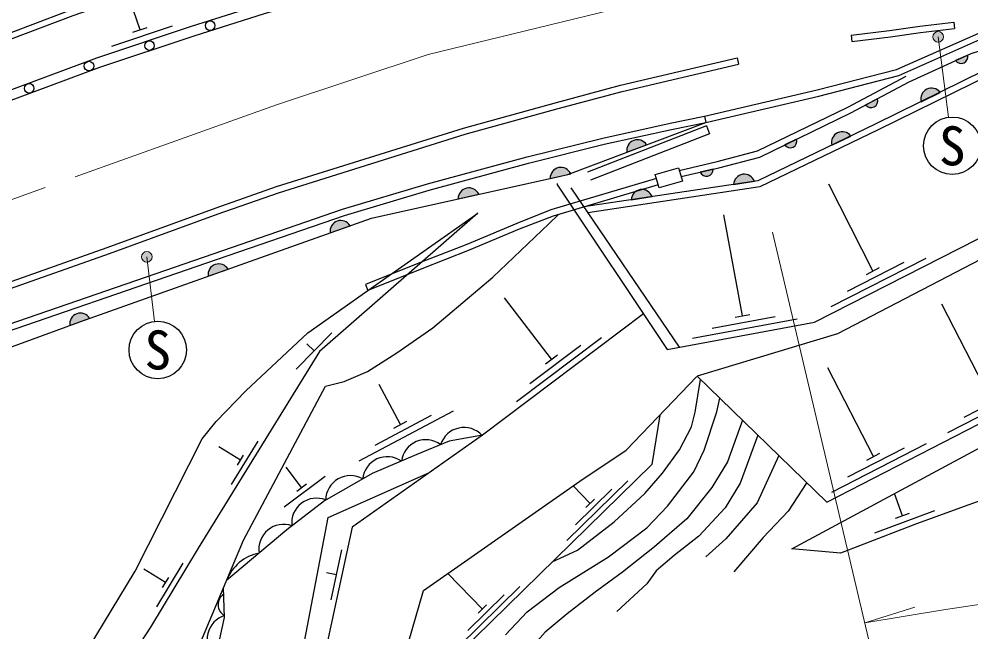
# Model space of a CAD drawing. Units: millimetres at full size, sheet at 1:1000; details may follow other scales. Extents: x 40000 to 680000, y 20000 to 380000.
# Drawn here: x 111030 to 155768, y 262433 to 291212 of the extents above; entities that cross this region are included whole.
import ezdxf
from ezdxf.enums import TextEntityAlignment as Align

# ---------------------------------------------------------------- set-up
doc = ezdxf.new("R2010")
doc.units = ezdxf.units.MM
doc.header["$LTSCALE"] = 1000
doc.linetypes.add('CHAIN', pattern=[18.5, 12, -1.5, 3.5, -1.5])
doc.linetypes.add('DASHED', pattern=[7.5, 6, -1.5])
for name, color, linetype, lineweight in [('M-BGD', 7, 'Continuous', 25), ('M-BMK', 2, 'CHAIN', 13), ('M-STR-HTXT', 7, 'Continuous', 13), ('M-STR-STRC', 7, 'Continuous', 25)]:
    doc.layers.add(name, color=color, linetype=linetype, lineweight=lineweight)
doc.styles.add('ＭＳ ゴシック', font='')
doc.styles.get('ＭＳ ゴシック').set_extended_font_data('MS Gothic')

msp = doc.modelspace()

# ---------------------------------------------------------------- hatches: boundary and pattern name
at = {"layer": 'M-BGD'}
for points in [[(155048, 289263), (155617, 289523, -0.84072)], [(153428, 287333, -0.82183), (154317, 287770)], [(150821, 287177), (151373, 287472, -0.84072)], [(149231, 285291, -0.82183), (150124, 285720)], [(139598, 284959, -0.82183), (140525, 285307)], [(147013, 285300), (147576, 285572, -0.84072)], [(135991, 283730, -0.82183), (136958, 283945)], [(143042, 284024), (143652, 284164, -0.84072)], [(144613, 283448, -0.82183), (145592, 283595)], [(131665, 282768, -0.82183), (132632, 282983)], [(139800, 282728, -0.82183), (140780, 282874)], [(125655, 281175, -0.82183), (126588, 281506)], [(119918, 279136, -0.82183), (120852, 279468)], [(113418, 276822, -0.82183), (114349, 277162)]]:
    msp.add_hatch(color=256, dxfattribs=at).paths.add_polyline_path(points)
at = {"layer": 'M-STR-HTXT'}
for points in [[(154073, 290183, -0.41421), (154031, 290534, -0.41421), (154382, 290576, -1)], [(116880, 279855, -1), (117194, 280245, -0.41421), (117232, 279893, -0.41421)]]:
    msp.add_hatch(color=256, dxfattribs=at).paths.add_polyline_path(points)

# ---------------------------------------------------------------- linework, layer by layer
at = {"layer": 'M-BGD'}
for p, q in [((116718, 290702), (116243, 292125)), ((115389, 289943), (118235, 290892)), ((116385, 290592), (117050, 290813)), ((154958, 291071), (154994, 290773)), ((150134, 290454), (150171, 290156)), ((155617, 289523), (155048, 289263)), ((144781, 289384), (144849, 289092)), ((153428, 287333), (154317, 287770)), ((151373, 287472), (150821, 287177)), ((143248, 286646), (143307, 286352)), ((147576, 285572), (147013, 285300)), ((149231, 285291), (150124, 285720)), ((139598, 284959), (140525, 285307)), ((143652, 284164), (143042, 284024)), ((135991, 283730), (136958, 283945)), ((136963, 283289), (142061, 275807)), ((144613, 283448), (145592, 283595)), ((151163, 279384), (149092, 283464)), ((131665, 282768), (132632, 282983)), ((139800, 282728), (140780, 282874)), ((145031, 277272), (144154, 282016)), ((125655, 281175), (126588, 281506)), ((149205, 277717), (153664, 279980)), ((149961, 278437), (152636, 279795)), ((119918, 279136), (120852, 279468)), ((150851, 279225), (151475, 279542)), ((136051, 275238), (133850, 278117)), ((156639, 273472), (154405, 277820)), ((113418, 276822), (114349, 277162)), ((142682, 276227), (147599, 277136)), ((143611, 276704), (146561, 277249)), ((144687, 277208), (145375, 277335)), ((124052, 274775), (125735, 276486)), ((134415, 273255), (138410, 276262)), ((124893, 275630), (124551, 275967)), ((135033, 274096), (137430, 275900)), ((135772, 275027), (136331, 275448)), ((151180, 270667), (149037, 274839)), ((128951, 272170), (127956, 274051)), ((154689, 271795), (159137, 274081)), ((155442, 272519), (158110, 273890)), ((127022, 270470), (131441, 272808)), ((127765, 271203), (130417, 272606)), ((128642, 272006), (129260, 272333)), ((121438, 270496), (120416, 271126)), ((121012, 269349), (122272, 271392)), ((149231, 268991), (153678, 271276)), ((121291, 270258), (121585, 270734)), ((149983, 269715), (152652, 271086)), ((150869, 270507), (151492, 270827)), ((124310, 269214), (123590, 270175)), ((123493, 268303), (125414, 269742)), ((124086, 269047), (124534, 269382)), ((136777, 266729), (139635, 269527)), ((137870, 268471), (137069, 269290)), ((137181, 267460), (138896, 269139)), ((152552, 267893), (152168, 268930)), ((137670, 268275), (138070, 268667)), ((151250, 267090), (154063, 268133)), ((152224, 267771), (152880, 268014)), ((125695, 263938), (126202, 266283)), ((117920, 264757), (116893, 265377)), ((117505, 263605), (118747, 265659)), ((117775, 264517), (118065, 264996)), ((125948, 265110), (125479, 265212)), ((132804, 263510), (131177, 265171)), ((131711, 261767), (134569, 264566)), ((132115, 262499), (133829, 264178)), ((132604, 263314), (133004, 263706))]:
    msp.add_line(p, q, dxfattribs=at)
at = {"layer": 'M-BGD', "linetype": 'DASHED'}
for p, q in [((143248, 286646), (148546, 287885)), ((143307, 286352), (148621, 287595)), ((143332, 286192), (136305, 283463)), ((143332, 286192), (136305, 283463)), ((143332, 286192), (143477, 285819)), ((143477, 285819), (136963, 283289)), ((127307, 278748), (127417, 278469))]:
    msp.add_line(p, q, dxfattribs=at)
at = {"layer": 'M-BGD'}
for points in [[(146318, 318399), (146648, 317141), (146780, 316079), (146789, 315220), (146770, 314184), (146657, 312208), (146544, 311287), (146365, 310098), (145991, 307576), (144991, 306767), (142696, 305036), (139926, 302877), (139112, 302255), (136399, 300196), (131953, 296918), (125581, 294199), (123520, 294676), (118126, 292953), (113560, 291368), (109763, 289932)], [(77512, 276901), (80640, 277743), (84295, 278686), (87844, 279811), (90211, 280547), (96051, 282547), (102607, 284911), (110936, 288000), (114685, 289392), (119130, 290874), (122431, 291915), (126600, 293145), (129107, 293820), (130478, 294329), (131604, 294749), (134879, 297145), (146601, 305331), (148047, 306449)], [(76166, 277898), (78817, 278822), (82801, 280146), (84410, 280678), (88841, 282295), (96082, 284956), (105029, 288238), (109651, 290210), (113458, 291650), (118031, 293238), (123507, 294987), (125553, 294514), (131803, 297180), (136219, 300436), (138930, 302494)], [(80321, 277178), (80759, 277296), (84420, 278241), (87976, 279368), (90346, 280105), (96193, 282107), (102752, 284473), (111083, 287562), (114827, 288952), (119265, 290431), (122561, 291471), (126724, 292699), (129241, 293377), (129251, 293380)], [(148546, 287885), (152272, 288848), (156666, 290786), (158065, 291038)], [(150134, 290454), (151944, 290674), (153363, 290874), (154958, 291071)], [(194318, 287911), (182323, 290190), (176631, 290414), (168358, 290476), (162485, 290152), (158431, 289793), (151272, 286273), (145758, 283620), (137573, 282394)], [(148621, 287595), (152371, 288563), (156755, 290497), (158118, 290743)], [(150171, 290156), (151983, 290377), (153402, 290577), (154994, 290773)], [(152869, 288269), (155772, 289594), (158415, 290444)], [(194262, 287616), (182289, 289892), (176624, 290114), (168365, 290176), (162506, 289852), (158513, 289499), (151403, 286003), (145848, 283330), (137761, 282119)], [(71825, 266497), (75678, 267808), (77045, 268135), (81775, 269356), (89374, 271577), (94344, 273221), (99468, 274935), (109447, 278463), (115175, 280481), (120289, 282343), (123131, 283342), (131911, 286090), (136283, 287297), (139296, 288102), (144781, 289384)], [(71904, 266207), (75761, 267520), (77118, 267844), (81855, 269066), (89464, 271290), (94439, 272937), (99566, 274651), (109547, 278181), (115276, 280199), (120390, 282061), (123225, 283058), (131996, 285803), (136361, 287007), (139369, 287811), (144849, 289092)], [(142057, 284104), (143843, 284516), (145742, 285018), (149984, 287071), (152728, 288533)], [(142142, 283816), (143915, 284225), (145846, 284735), (150119, 286803), (152869, 288269)], [(136305, 283463), (141495, 275702), (148421, 276983), (156943, 281308), (161409, 282906), (177592, 283402), (191392, 285182), (200712, 286632), (204548, 286632), (204382, 287627)], [(73187, 261460), (87701, 269143), (98093, 272593), (119753, 280044), (126237, 282280), (130221, 283471), (134903, 284742), (138467, 285624), (141627, 286318), (143248, 286646)], [(73327, 261195), (87820, 268866), (98189, 272309), (119850, 279761), (126329, 281994), (130303, 283182), (134978, 284452), (138535, 285332), (141689, 286024), (143307, 286352)], [(73723, 259477), (78764, 262367), (83272, 264214), (90608, 267372), (95542, 269578), (96367, 270594), (101761, 272565), (113883, 276992), (127588, 281862), (136816, 283913), (143307, 286352)], [(74991, 254785), (78228, 254213), (81028, 253521), (86147, 252185), (90934, 250874), (93306, 250143), (95071, 249586), (96369, 249363), (97831, 249318), (99580, 249498), (101682, 250153), (105322, 252076), (108260, 254222), (111645, 257817), (113916, 261041), (116486, 265288), (119635, 271505), (120296, 272309), (121688, 273750), (124600, 276481), (127417, 278469), (132592, 282095)], [(132592, 282095), (125148, 275598), (119451, 266361), (117211, 262655), (115560, 260141), (111628, 254380)], [(117766, 257674), (121585, 266749), (125437, 273967), (126314, 274188), (127400, 274670), (128780, 275532), (130479, 276721), (133292, 279095), (135934, 281589), (136376, 282038)], [(140380, 277370), (132805, 271668), (126679, 267354), (125052, 259829)], [(128966, 260708), (130040, 264376), (137388, 269512), (139570, 270966), (142890, 274433)], [(136093, 265723), (137270, 266273), (138999, 267600), (140442, 268935), (141272, 269882), (142074, 270986), (142629, 272057), (142803, 272758), (143050, 274294)], [(133900, 262297), (134909, 263376), (136414, 264526), (138732, 265958), (140539, 267328), (141506, 268332), (142738, 269944), (143235, 270965), (143829, 272772), (143963, 273409)], [(141142, 272608), (140763, 270296), (131709, 261430)], [(145031, 272375), (144333, 270419), (143592, 269223), (142414, 267742), (140894, 266432), (139392, 265236), (138105, 264305), (136792, 263288), (135763, 262430), (135059, 261622)], [(132805, 271668), (131243, 271399), (129722, 270759), (127629, 269878), (125381, 268582), (123617, 267234), (120785, 264849)], [(145759, 271670), (144929, 269427), (144224, 268265), (142985, 266932), (141823, 266019), (140966, 265295), (140527, 264686), (139125, 263396)], [(146746, 270714), (145720, 268500), (144247, 266798), (143309, 265957)], [(123928, 259276), (125554, 267812), (130314, 269914)], [(148057, 269444), (147174, 268098), (146007, 266875), (144630, 265250)], [(118288, 257788), (119325, 259188), (120017, 260466), (120432, 261970), (120692, 263110), (120639, 264500)]]:
    msp.add_lwpolyline(points, dxfattribs=at)
for points in [[(140932, 283909), (142019, 284232), (142205, 283607), (141118, 283284)], [(142902, 274437), (148997, 268534), (159959, 274166), (172815, 275442), (180889, 282236), (173049, 281992), (161186, 281727), (157430, 280545), (149499, 276434)], [(147352, 266339), (160365, 273339), (172519, 274556), (167953, 272284), (163699, 271291), (158129, 269300), (153211, 267504), (149643, 266126)]]:
    msp.add_lwpolyline(points, close=True, dxfattribs=at)
at = {"layer": 'M-BGD', "linetype": 'DASHED'}
for points in [[(140988, 283722), (136029, 282248), (134429, 281620), (132072, 280631), (129857, 279758), (127307, 278748)], [(141073, 283435), (136127, 281964), (134542, 281342), (132185, 280353), (129967, 279479), (127417, 278469)]]:
    msp.add_lwpolyline(points, dxfattribs=at)
at = {"layer": 'M-BGD'}
for centre in [(120011, 290903), (117160, 289967), (114319, 289004), (111507, 287959)]:
    msp.add_circle(centre, 225, dxfattribs=at)
for centre, radius, start, end in [((155310, 289443), 318, 214.4221, 14.6398), ((153915, 287463), 505, 37.3546, 195.0128), ((151072, 287372), 318, 217.9484, 18.1662), ((149720, 285417), 505, 36.8661, 194.5243), ((140096, 285041), 505, 31.761, 189.4192), ((147270, 285485), 318, 215.7153, 15.9331), ((136495, 283742), 505, 23.7076, 181.3657), ((143335, 284147), 318, 202.8686, 3.0863), ((145117, 283425), 505, 19.6856, 177.3438), ((132170, 282780), 505, 23.7076, 181.3657), ((140304, 282704), 505, 19.6856, 177.3438), ((126154, 281248), 505, 30.7329, 188.3911), ((120418, 279210), 505, 30.7329, 188.3911), ((113917, 276900), 505, 31.2303, 188.8885), ((131945, 270873), 1160, 43.0513, 162.0809), ((130148, 270299), 1160, 53.3364, 172.366), ((128334, 269501), 1160, 55.1258, 174.1554), ((126603, 268613), 1160, 60.1558, 179.1855), ((125004, 267555), 1160, 67.7666, 186.7962), ((123460, 266325), 1160, 70.289, 189.3186), ((122710, 264116), 2060, 101.0654, 159.1552), ((120963, 263714), 580, 122.6696, 241.6992), ((121033, 262095), 1160, 107.1942, 226.2238)]:
    msp.add_arc(centre, radius, start, end, dxfattribs=at)
at = {"layer": 'M-BMK'}
msp.add_lwpolyline([(70760, 270438), (82377, 273361), (96253, 277586), (123125, 287185), (130260, 289543), (141621, 292319), (153030, 294358), (164081, 295568), (166323, 295711), (179583, 296038), (192845, 295359), (197763, 294730), (265560, 286287), (364528, 274402)], dxfattribs=at)
at = {"layer": 'M-STR-HTXT'}
for p, q in [((154228, 290380), (154716, 286599)), ((151022, 261849), (146445, 281201)), ((117037, 280050), (117392, 277017)), ((150781, 262867), (153125, 263597))]:
    msp.add_line(p, q, dxfattribs=at)
msp.add_lwpolyline([(150781, 262867), (154481, 263473), (158751, 264113), (162777, 264540), (166894, 264937), (170533, 265203), (173843, 265371), (178156, 265370)], dxfattribs=at)
for centre in [(154228, 290380), (117037, 280050)]:
    msp.add_circle(centre, 250, dxfattribs=at)
at = {"layer": 'M-STR-STRC'}
for centre in [(154888, 285260), (117550, 275676)]:
    msp.add_circle(centre, 1350, dxfattribs=at)

# ---------------------------------------------------------------- texts
at = {"layer": 'M-STR-STRC', "style": 'ＭＳ ゴシック'}
for p in [(154888, 285260), (117550, 275676)]:
    msp.add_text('S', height=1833, dxfattribs=at).set_placement(p, align=Align.MIDDLE_CENTER)

doc.saveas('drawing.dxf')
